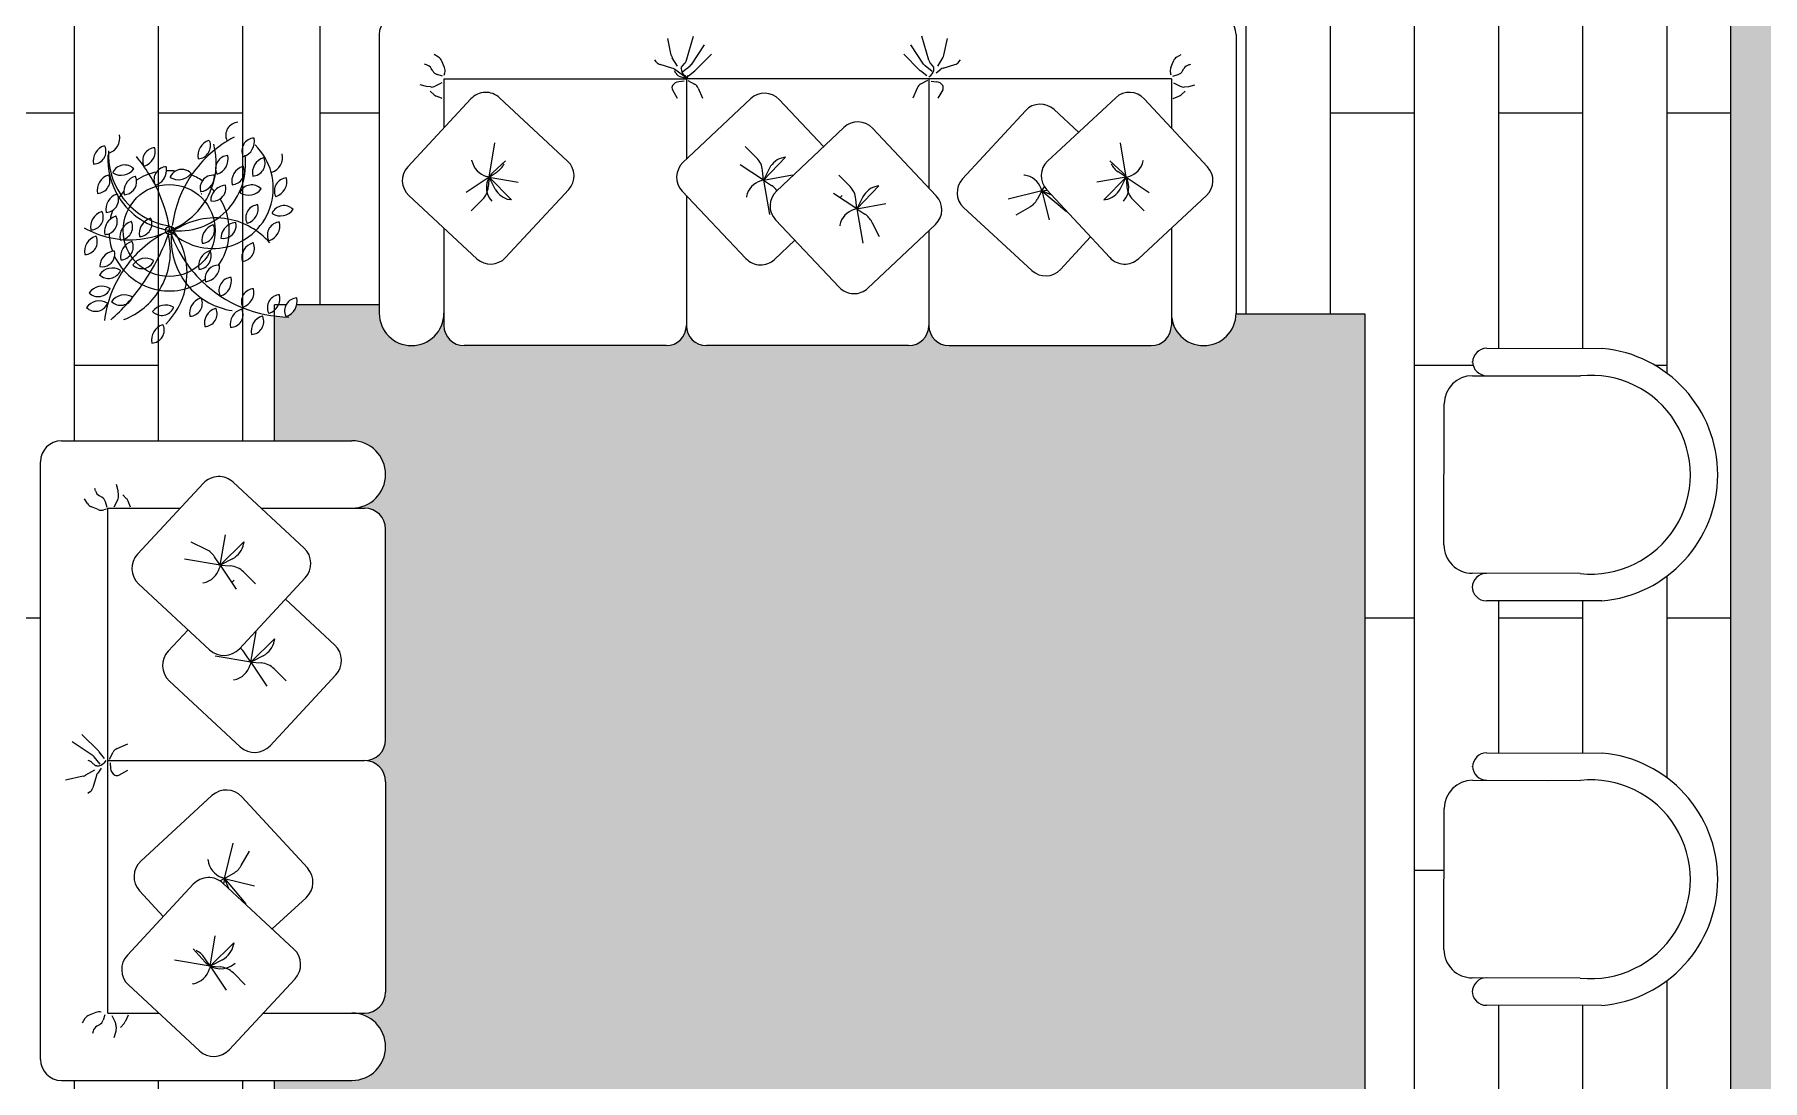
# Model space of a CAD drawing. Header units: millimetres. Extents: x 935 to 1399, y 512 to 900.
# Drawn here: x 1221.463 to 1225.568, y 818.584 to 821.07 of the extents above; entities that cross this region are included whole.
import ezdxf

# ---------------------------------------------------------------- set-up
doc = ezdxf.new("R2010")
doc.units = ezdxf.units.MM
for name, color, linetype in [('LAYER1', 1, 'Continuous'), ('MOBIL', 7, 'Continuous'), ('MOBÍLIA', 1, 'Continuous')]:
    doc.layers.add(name, color=color, linetype=linetype)

msp = doc.modelspace()

# ---------------------------------------------------------------- hatches: boundary and pattern name
at = {"linetype": 'Continuous'}
h = msp.add_hatch(dxfattribs=at)
h.set_pattern_fill('SWAMP', color=254, scale=0.05, angle=90, style=0)
h.set_pattern_definition([(90, (1273.061132, 770.654654), (0.04330127, 0.025), [0.00625, -0.04375]), (3e-14, (1273.061132, 770.65778), (0.04330127, -0.025), [0.003125, -0.08347754]), (3e-14, (1273.061132, 770.65856), (0.04330127, -0.025), [0.0025, -0.08410254]), (3e-14, (1273.061132, 770.656998), (0.04330127, -0.025), [0.0025, -0.08410254]), (30, (1273.061132, 770.65934), (0.04330127, -0.025), [0.002, -0.048]), (330, (1273.061132, 770.656216), (2e-11, -0.05), [0.002, -0.048])])
h.paths.add_polyline_path([(1224.16386, 820.37839), (1224.16386, 820.40719, 0.9926943), (1224.31745, 820.40606), (1224.62313, 820.40606), (1224.62313, 818.46759), (1222.03528, 818.46759, 0.0019246), (1222.03319, 818.46858), (1222.03319, 818.58417), (1222.2174, 818.58417, 1), (1222.2174, 818.74417), (1222.2474, 818.74417, 0.4142136), (1222.2974, 818.79417), (1222.2974, 819.29417, 0.4142136), (1222.2474, 819.34417, 0.4142136), (1222.2974, 819.39417), (1222.2974, 819.89417, 0.4142136), (1222.2474, 819.94417), (1222.2174, 819.94417, 1), (1222.2174, 820.10417), (1222.03319, 820.10417), (1222.03319, 820.40071, 0.023235), (1222.06114, 820.39849, -0.0099184), (1222.06058, 820.39957, 0.2707398), (1222.08637, 820.42735), (1222.28226, 820.42735), (1222.28226, 820.40719, 1), (1222.43586, 820.40719), (1222.43586, 820.37839, 0.4142136), (1222.48386, 820.33039), (1222.96386, 820.33039, 0.4142136), (1223.01186, 820.37839, 0.4142136), (1223.05986, 820.33039), (1223.53986, 820.33039, 0.4142136), (1223.58786, 820.37839, 0.4142136), (1223.63586, 820.33039), (1224.11586, 820.33039, 0.4142136)])
at = {"layer": 'MOBIL'}
h = msp.add_hatch(color=256, dxfattribs=at)
h.paths.add_polyline_path([(1225.64298, 821.21759), (1225.49298, 821.21759), (1225.49298, 818.46759), (1225.64298, 818.46759), (1225.64298, 818.56759), (1230.03467, 818.56759), (1230.03467, 819.21759), (1229.78467, 819.21759), (1229.78467, 818.71759), (1225.64298, 818.71759)])
h.paths.add_polyline_path([(1230.03467, 821.21759), (1229.78467, 821.21759), (1229.78467, 820.76759), (1229.78467, 820.71759), (1230.03467, 820.71759)])

# ---------------------------------------------------------------- linework, layer by layer
at = {"color": 254}
for p, q in [((1221.55734, 823.88364), (1221.55734, 820.10417)), ((1221.55734, 823.88364), (1221.55734, 820.10417)), ((1221.95734, 822.76759), (1221.95734, 820.10417)), ((1221.75734, 822.46759), (1221.75734, 820.10417)), ((1222.14085, 822.26759), (1222.14085, 820.42735)), ((1224.34085, 822.26759), (1224.34085, 820.40606)), ((1224.54085, 822.26759), (1224.54085, 820.40606)), ((1224.74085, 822.26759), (1224.74085, 817.66759)), ((1224.94085, 822.26759), (1224.94085, 820.32402)), ((1224.94085, 822.26759), (1224.94085, 820.32402)), ((1225.14085, 822.26759), (1225.14085, 820.3237)), ((1225.34085, 822.26759), (1225.34085, 820.26494)), ((1221.35734, 820.88364), (1221.55734, 820.88364)), ((1221.75734, 820.88364), (1221.95734, 820.88364)), ((1222.14085, 820.88364), (1222.28226, 820.88364)), ((1224.54085, 820.88364), (1224.74085, 820.88364)), ((1224.94085, 820.88364), (1225.14085, 820.88364)), ((1225.34085, 820.88364), (1225.49298, 820.88364)), ((1221.55734, 820.28364), (1221.75734, 820.28364)), ((1224.74085, 820.28364), (1224.88072, 820.28364)), ((1225.31264, 820.28364), (1225.34085, 820.28364)), ((1225.34085, 819.78241), (1225.34085, 819.30361)), ((1224.94085, 819.72402), (1224.94085, 819.36269)), ((1225.14085, 819.72402), (1225.14085, 819.36269)), ((1221.35734, 819.68364), (1221.4774, 819.68364)), ((1224.62313, 819.68364), (1224.74085, 819.68364)), ((1224.94085, 819.68364), (1225.14085, 819.68364)), ((1225.34085, 819.68364), (1225.49298, 819.68364)), ((1224.74085, 819.08364), (1224.8118, 819.08364)), ((1225.34085, 818.82108), (1225.34085, 817.66759)), ((1224.94085, 818.76269), (1224.94085, 817.66759)), ((1225.14085, 818.76269), (1225.14085, 817.66759)), ((1221.55734, 818.58417), (1221.55734, 817.66759)), ((1221.75734, 818.58417), (1221.75734, 817.66759)), ((1221.95734, 818.58417), (1221.95734, 817.66759))]:
    msp.add_line(p, q, dxfattribs=at)
at = {"color": 6}
msp.add_line((1225.49298, 818.46759), (1225.49298, 822.26759), dxfattribs=at)
at = {"color": 1}
for p, q in [((1222.28226, 821.06959), (1222.28226, 820.40719)), ((1222.97606, 821.02039), (1222.96755, 821.06038)), ((1223.0122, 821.00859), (1223.02848, 821.06602)), ((1223.58752, 821.00859), (1223.57125, 821.06602)), ((1223.62367, 821.02039), (1223.63217, 821.06038)), ((1224.31746, 821.06959), (1224.31746, 820.40719)), ((1222.42324, 821.01594), (1222.41289, 821.02225)), ((1223.02458, 820.99959), (1223.05507, 821.04492)), ((1223.03391, 820.9852), (1223.07158, 821.02289)), ((1223.56582, 820.9852), (1223.52814, 821.02289)), ((1223.57514, 820.99959), (1223.54465, 821.04492)), ((1224.17648, 821.01594), (1224.18684, 821.02225)), ((1222.39444, 820.99747), (1222.3895, 820.99884)), ((1222.40918, 820.98309), (1222.40582, 820.98876)), ((1222.43731, 820.9911), (1222.43108, 821.00667)), ((1222.43627, 820.97269), (1222.43798, 820.97884)), ((1222.94037, 821.00463), (1222.93677, 821.00913)), ((1222.97762, 820.98989), (1222.94984, 820.99823)), ((1222.99048, 820.99431), (1222.97837, 821.01451)), ((1223.01479, 820.96399), (1222.98346, 820.98698)), ((1222.98708, 820.97752), (1222.98373, 820.98319)), ((1222.99986, 820.98901), (1223.00005, 820.99169)), ((1223.00005, 820.99169), (1223.00831, 821.00134)), ((1223.00372, 820.9816), (1223.02074, 820.99538)), ((1223.01656, 820.9715), (1223.03212, 820.98362)), ((1223.58317, 820.9715), (1223.5676, 820.98362)), ((1223.59601, 820.9816), (1223.57899, 820.99538)), ((1223.59968, 820.99169), (1223.59141, 821.00134)), ((1223.59987, 820.98901), (1223.59968, 820.99169)), ((1223.60518, 820.97884), (1223.61627, 820.98698)), ((1223.60925, 820.99431), (1223.62136, 821.01451)), ((1223.6221, 820.98989), (1223.64988, 820.99823)), ((1223.65936, 821.00463), (1223.66295, 821.00913)), ((1224.16345, 820.97269), (1224.16175, 820.97884)), ((1224.16242, 820.9911), (1224.16864, 821.00667)), ((1224.19055, 820.98309), (1224.19391, 820.98876)), ((1224.20529, 820.99747), (1224.21022, 820.99884)), ((1222.39432, 820.94585), (1222.37987, 820.94998)), ((1222.40473, 820.94494), (1222.39432, 820.94585)), ((1222.43077, 820.9548), (1222.41499, 820.9469)), ((1222.43215, 820.97063), (1222.41982, 820.97459)), ((1222.43586, 820.96399), (1222.43586, 820.8476)), ((1222.43586, 820.96399), (1223.01186, 820.96399)), ((1222.97884, 820.9386), (1222.99019, 820.91815)), ((1223.0067, 820.95852), (1222.99404, 820.95755)), ((1223.01005, 820.96506), (1222.99773, 820.96903)), ((1223.01197, 820.96875), (1223.00714, 820.97255)), ((1224.16386, 820.96399), (1223.01186, 820.96399)), ((1223.01186, 820.96399), (1223.01186, 820.77324)), ((1223.01186, 820.96399), (1223.01186, 820.79842)), ((1223.01418, 820.96713), (1223.01588, 820.97327)), ((1223.01524, 820.96036), (1223.03134, 820.95163)), ((1223.03987, 820.94224), (1223.05009, 820.91815)), ((1223.55985, 820.94224), (1223.54964, 820.91815)), ((1223.58449, 820.96036), (1223.56838, 820.95163)), ((1223.58775, 820.96875), (1223.59258, 820.97255)), ((1223.58786, 820.96399), (1223.58786, 820.7052)), ((1223.59303, 820.95852), (1223.60568, 820.95755)), ((1223.62089, 820.9386), (1223.60953, 820.91815)), ((1224.16386, 820.96399), (1224.16386, 820.8476)), ((1224.16758, 820.97063), (1224.17991, 820.97459)), ((1224.16895, 820.9548), (1224.18474, 820.9469)), ((1224.19499, 820.94494), (1224.20541, 820.94585)), ((1224.20541, 820.94585), (1224.21985, 820.94998)), ((1222.34991, 820.75506), (1222.50018, 820.91684)), ((1222.41257, 820.92662), (1222.40326, 820.93484)), ((1222.43146, 820.91763), (1222.41789, 820.92329)), ((1222.56801, 820.91935), (1222.72979, 820.76908)), ((1223.16433, 820.91714), (1223.00375, 820.76559)), ((1223.33776, 820.8033), (1223.23218, 820.91517)), ((1224.03171, 820.91935), (1223.86993, 820.76908)), ((1224.24981, 820.75506), (1224.09955, 820.91684)), ((1224.16827, 820.91763), (1224.18184, 820.92329)), ((1224.18716, 820.92662), (1224.19647, 820.93484)), ((1223.81741, 820.88866), (1223.66768, 820.72638)), ((1223.94361, 820.83752), (1223.88524, 820.89138)), ((1223.38616, 820.84898), (1223.22558, 820.69743)), ((1223.60556, 820.68644), (1223.45401, 820.84702)), ((1222.54309, 820.73067), (1222.55677, 820.81213)), ((1223.17879, 820.77657), (1223.15182, 820.80347)), ((1223.19476, 820.72367), (1223.24749, 820.77806)), ((1223.24749, 820.77806), (1223.24314, 820.77725)), ((1224.05664, 820.73067), (1224.04295, 820.81213)), ((1222.50258, 820.76957), (1222.50234, 820.77082)), ((1222.54309, 820.73067), (1222.5372, 820.73226)), ((1222.54309, 820.73067), (1222.56237, 820.74354)), ((1222.55221, 820.74165), (1222.58216, 820.76928)), ((1223.19476, 820.72367), (1223.13986, 820.75979)), ((1223.19476, 820.72367), (1223.19271, 820.74683)), ((1223.20923, 820.75194), (1223.19476, 820.72367)), ((1223.19476, 820.72367), (1223.26414, 820.73592)), ((1223.40062, 820.70842), (1223.37366, 820.73531)), ((1223.8147, 820.73533), (1223.81344, 820.73547)), ((1224.04751, 820.74165), (1224.01757, 820.76928)), ((1224.05664, 820.73067), (1224.03735, 820.74354)), ((1224.05664, 820.73067), (1224.06252, 820.73226)), ((1224.09715, 820.76957), (1224.09739, 820.77082)), ((1222.54309, 820.73067), (1222.48848, 820.69411)), ((1222.54309, 820.73067), (1222.54122, 820.70749)), ((1222.54309, 820.73067), (1222.61256, 820.71897)), ((1222.55778, 820.70251), (1222.54309, 820.73067)), ((1222.54309, 820.73067), (1222.59625, 820.6767)), ((1222.7323, 820.70125), (1222.58203, 820.53946)), ((1223.00179, 820.69773), (1223.15334, 820.53715)), ((1223.19476, 820.72367), (1223.18889, 820.72203)), ((1223.19476, 820.72367), (1223.21415, 820.71094)), ((1223.19476, 820.72367), (1223.2091, 820.64232)), ((1223.4166, 820.65551), (1223.3617, 820.69163)), ((1223.4166, 820.65551), (1223.46933, 820.7099)), ((1223.46933, 820.7099), (1223.46497, 820.70909)), ((1223.8566, 820.69793), (1223.77644, 820.67801)), ((1223.8566, 820.69793), (1223.84525, 820.67771)), ((1223.8566, 820.69793), (1223.85457, 820.70367)), ((1223.8566, 820.69793), (1223.86224, 820.70793)), ((1223.8566, 820.69793), (1223.86872, 820.69985)), ((1223.87966, 820.68807), (1223.8566, 820.69793)), ((1223.8566, 820.69793), (1223.91451, 820.64908)), ((1223.8566, 820.69793), (1223.87362, 820.62957)), ((1223.86743, 820.70125), (1224.01769, 820.53946)), ((1224.05664, 820.73067), (1223.98717, 820.71897)), ((1224.05664, 820.73067), (1224.00347, 820.6767)), ((1224.04194, 820.70251), (1224.05664, 820.73067)), ((1224.05664, 820.73067), (1224.05851, 820.70749)), ((1224.05664, 820.73067), (1224.11125, 820.69411)), ((1222.5142, 820.53696), (1222.35242, 820.68723)), ((1222.52754, 820.67763), (1222.50079, 820.65053)), ((1222.59625, 820.6767), (1222.59189, 820.67748)), ((1223.01186, 820.68706), (1223.01186, 820.37839)), ((1223.15456, 820.68444), (1223.15433, 820.6832)), ((1223.37657, 820.68184), (1223.38177, 820.68674)), ((1223.4166, 820.65551), (1223.41072, 820.65387)), ((1223.4166, 820.65551), (1223.41454, 820.67867)), ((1223.43107, 820.68378), (1223.4166, 820.65551)), ((1223.4166, 820.65551), (1223.48597, 820.66776)), ((1223.4166, 820.65551), (1223.43093, 820.57416)), ((1223.4166, 820.65551), (1223.43598, 820.64279)), ((1223.6704, 820.65855), (1223.83268, 820.50882)), ((1223.82745, 820.65967), (1223.7946, 820.64065)), ((1223.91451, 820.64908), (1223.91398, 820.65113)), ((1224.00347, 820.6767), (1224.00783, 820.67748)), ((1224.07219, 820.67763), (1224.09894, 820.65053)), ((1224.08553, 820.53696), (1224.24731, 820.68723)), ((1222.43586, 820.60972), (1222.43586, 820.37839)), ((1223.01186, 820.61421), (1223.01186, 820.37839)), ((1223.22362, 820.62958), (1223.37517, 820.469)), ((1223.37639, 820.61629), (1223.37617, 820.61504)), ((1223.44302, 820.46704), (1223.6036, 820.61859)), ((1223.45275, 820.62378), (1223.46946, 820.5897)), ((1224.16386, 820.60972), (1224.16386, 820.37839)), ((1223.22119, 820.53519), (1223.26959, 820.58087)), ((1223.58786, 820.60373), (1223.58786, 820.37839)), ((1223.9005, 820.51155), (1223.97183, 820.58884)), ((1222.06098, 820.42735), (1222.03319, 820.42735)), ((1222.28226, 820.42735), (1222.08467, 820.42735)), ((1222.96386, 820.33039), (1222.48386, 820.33039)), ((1223.53986, 820.33039), (1223.05986, 820.33039)), ((1223.63586, 820.33039), (1224.11586, 820.33039)), ((1221.5274, 820.10417), (1222.2174, 820.10417)), ((1221.4774, 818.63417), (1221.4774, 820.05417)), ((1221.66209, 819.98546), (1221.65779, 820.0005)), ((1221.70818, 819.83469), (1221.86471, 820.00321)), ((1221.93537, 820.00582), (1222.10389, 819.84929)), ((1221.58908, 819.95533), (1221.58251, 819.96611)), ((1221.60832, 819.98533), (1221.60689, 819.99047)), ((1221.62331, 819.96998), (1221.6174, 819.97347)), ((1221.63628, 819.94605), (1221.63215, 819.95889)), ((1221.65277, 819.94748), (1221.661, 819.96392)), ((1221.66304, 819.97461), (1221.66209, 819.98546)), ((1221.68212, 819.96645), (1221.67356, 819.97614)), ((1221.69149, 819.94677), (1221.68559, 819.9609)), ((1221.61496, 819.94068), (1221.59874, 819.94716)), ((1221.63413, 819.94175), (1221.62773, 819.93998)), ((1221.6374, 818.74417), (1221.6374, 819.94417)), ((1221.6374, 819.94417), (1221.80986, 819.94417)), ((1222.00175, 819.94417), (1222.2474, 819.94417)), ((1221.90472, 819.80873), (1221.91691, 819.88109)), ((1222.2974, 819.39417), (1222.2974, 819.89417)), ((1221.87137, 819.84612), (1221.83573, 819.86324)), ((1221.90472, 819.80873), (1221.96094, 819.8641)), ((1221.96094, 819.8641), (1221.96013, 819.85956)), ((1221.90472, 819.80873), (1221.81987, 819.82298)), ((1221.90472, 819.80873), (1221.89131, 819.82882)), ((1221.90472, 819.80873), (1221.90307, 819.8026)), ((1221.93405, 819.82404), (1221.90472, 819.80873)), ((1221.90472, 819.80873), (1221.92887, 819.80678)), ((1221.90472, 819.80873), (1221.9428, 819.75184)), ((1221.95997, 819.79253), (1221.9882, 819.76466)), ((1221.87931, 819.6075), (1221.71079, 819.76403)), ((1221.8642, 819.76653), (1221.8629, 819.76628)), ((1221.93248, 819.76726), (1221.93755, 819.77271)), ((1222.1065, 819.77863), (1221.94997, 819.61011)), ((1222.05932, 819.72784), (1222.17673, 819.61879)), ((1221.78102, 819.60419), (1221.8282, 819.65498)), ((1221.97756, 819.57822), (1221.98975, 819.65059)), ((1221.97756, 819.57822), (1222.03378, 819.6336)), ((1222.03378, 819.6336), (1222.03297, 819.62906)), ((1221.97756, 819.57822), (1221.89271, 819.59248)), ((1221.97756, 819.57822), (1221.96415, 819.59831)), ((1222.00689, 819.59353), (1221.97756, 819.57822)), ((1221.97756, 819.57822), (1221.9759, 819.57209)), ((1221.97756, 819.57822), (1222.01564, 819.52134)), ((1221.97756, 819.57822), (1222.0017, 819.57627)), ((1222.17934, 819.54813), (1222.02281, 819.37961)), ((1222.0328, 819.56203), (1222.06104, 819.53416)), ((1221.95215, 819.377), (1221.78363, 819.53352)), ((1221.93704, 819.53602), (1221.93574, 819.53577)), ((1221.60032, 819.35742), (1221.5531, 819.38918)), ((1221.61531, 819.36713), (1221.57604, 819.40637)), ((1221.66005, 819.37334), (1221.68515, 819.38398)), ((1221.60854, 819.33186), (1221.59849, 819.34047)), ((1221.61906, 819.33568), (1221.6047, 819.35341)), ((1221.62957, 819.34905), (1221.61696, 819.36527)), ((1221.63244, 819.34428), (1221.62849, 819.33925)), ((1221.6374, 819.34417), (1222.2474, 819.34417)), ((1221.64118, 819.34768), (1221.65027, 819.36446)), ((1221.64309, 819.33879), (1221.64411, 819.3256)), ((1221.57865, 819.30687), (1221.53699, 819.29801)), ((1221.60581, 819.32189), (1221.58478, 819.30928)), ((1221.61042, 819.3085), (1221.60173, 819.27956)), ((1221.61134, 819.33166), (1221.60854, 819.33186)), ((1221.62193, 819.32613), (1221.61345, 819.31458)), ((1221.66385, 819.30976), (1221.68515, 819.32159)), ((1221.59507, 819.26969), (1221.59038, 819.26594)), ((1221.71587, 819.10505), (1221.88491, 819.26102)), ((1221.95556, 819.25818), (1222.11153, 819.08915)), ((1222.2974, 819.29417), (1222.2974, 818.79417)), ((1221.91455, 819.06423), (1221.93529, 819.14773)), ((1221.87559, 819.10787), (1221.87544, 819.10919)), ((1221.9544, 819.0946), (1221.97421, 819.12881)), ((1221.6839, 818.88182), (1221.84043, 819.05034)), ((1221.91455, 819.06423), (1221.90413, 819.05836)), ((1221.91455, 819.06423), (1221.90856, 819.06635)), ((1221.91109, 819.05295), (1222.07961, 818.89643)), ((1221.91455, 819.06423), (1221.91254, 819.05161)), ((1221.91455, 819.06423), (1221.93561, 819.07605)), ((1221.91455, 819.06423), (1221.98576, 819.0465)), ((1221.91455, 819.06423), (1221.96543, 819.00391)), ((1221.92482, 819.0402), (1221.91455, 819.06423)), ((1221.76914, 818.97359), (1221.71303, 819.0344)), ((1222.10869, 819.0185), (1222.02818, 818.9442)), ((1221.96543, 819.00391), (1221.9633, 819.00446)), ((1221.88044, 818.85586), (1221.89263, 818.92822)), ((1221.86901, 818.86536), (1221.84022, 818.89656)), ((1221.88044, 818.85586), (1221.93666, 818.91124)), ((1221.93666, 818.91124), (1221.93585, 818.90669)), ((1221.88044, 818.85586), (1221.79559, 818.87011)), ((1221.88044, 818.85586), (1221.86703, 818.87595)), ((1221.88044, 818.85586), (1221.87879, 818.84973)), ((1221.90977, 818.87117), (1221.88044, 818.85586)), ((1221.88044, 818.85586), (1221.91852, 818.79897)), ((1221.88044, 818.85586), (1221.90459, 818.85391)), ((1221.85503, 818.65463), (1221.68651, 818.81116)), ((1221.83992, 818.81366), (1221.83862, 818.81341)), ((1222.08222, 818.82576), (1221.92569, 818.65724)), ((1221.93569, 818.83966), (1221.96393, 818.81179)), ((1221.58329, 818.73102), (1221.57672, 818.72023)), ((1221.60916, 818.74567), (1221.59294, 818.73919)), ((1221.63049, 818.74029), (1221.62636, 818.72745)), ((1221.6374, 818.74417), (1221.75864, 818.74417)), ((1221.64698, 818.73886), (1221.6552, 818.72242)), ((1221.68569, 818.73958), (1221.67979, 818.72544)), ((1222.00643, 818.74417), (1222.2474, 818.74417)), ((1221.60252, 818.70102), (1221.60109, 818.69587)), ((1221.61751, 818.71637), (1221.6116, 818.71287)), ((1221.6563, 818.70089), (1221.65199, 818.68584)), ((1221.65724, 818.71174), (1221.6563, 818.70089)), ((1221.67633, 818.7199), (1221.66777, 818.7102)), ((1221.5274, 818.58417), (1222.2174, 818.58417))]:
    msp.add_line(p, q, dxfattribs=at)
for points in [[(1222.03319, 820.10417), (1222.03319, 820.42735)], [(1224.31746, 820.40606), (1224.62313, 820.40606), (1224.62313, 818.46759), (1222.03319, 818.46759)], [(1222.03319, 818.46858), (1222.03319, 818.58417)]]:
    msp.add_lwpolyline(points, dxfattribs=at)
for centre, radius, start, end in [((1222.33026, 821.06959), 0.048, 90, 180), ((1224.26946, 821.06959), 0.048, 0, 90), ((1222.99484, 821.02438), 0.0192, 192.00402, 210.94759), ((1223.60489, 821.02438), 0.0192, 329.05241, 347.99598), ((1222.3893, 820.97897), 0.0192, 30.63456, 74.46621), ((1222.4257, 820.99287), 0.0192, 210.63456, 252.17076), ((1222.41325, 820.99954), 0.0192, 21.7889, 58.65521), ((1222.41948, 820.98397), 0.0192, 344.48527, 21.7889), ((1222.95536, 821.01662), 0.0192, 218.64231, 253.29051), ((1222.9721, 820.9715), 0.0192, 53.72911, 73.29051), ((1223.01901, 820.98764), 0.0192, 175.91725, 231.82487), ((1222.99373, 821.01383), 0.0192, 319.41659, 344.17726), ((1223.00865, 821.0103), 0.0192, 309.00882, 326.07332), ((1223.00865, 821.0103), 0.0192, 309.00882, 326.07332), ((1223.02033, 820.99877), 0.0192, 307.89269, 315.01825), ((1223.5794, 820.99877), 0.0192, 224.98175, 232.10731), ((1223.59107, 821.0103), 0.0192, 213.92668, 230.99118), ((1223.59107, 821.0103), 0.0192, 213.92668, 230.99118), ((1223.60599, 821.01383), 0.0192, 195.82274, 220.58341), ((1223.58072, 820.98764), 0.0192, 308.17513, 4.08275), ((1223.62763, 820.9715), 0.0192, 106.70949, 126.27089), ((1223.64436, 821.01662), 0.0192, 286.70949, 321.35769), ((1224.18025, 820.98397), 0.0192, 158.2111, 195.51473), ((1224.18647, 820.99954), 0.0192, 121.34479, 158.2111), ((1224.17403, 820.99287), 0.0192, 287.82924, 329.36544), ((1224.21043, 820.97897), 0.0192, 105.53379, 149.36544), ((1222.4064, 820.96407), 0.0192, 265.02713, 296.57978), ((1222.98723, 820.94326), 0.0096, 149.64305, 209.03916), ((1222.99551, 820.93841), 0.0192, 94.40124, 149.64305), ((1223.0036, 820.9873), 0.0192, 210.63456, 252.17076), ((1223.02219, 820.93475), 0.0192, 22.97574, 61.54158), ((1223.57753, 820.93475), 0.0192, 118.45842, 157.02426), ((1223.60421, 820.93841), 0.0192, 30.35695, 85.59876), ((1223.61249, 820.94326), 0.0096, 330.96084, 30.35695), ((1224.19333, 820.96407), 0.0192, 243.42022, 274.97287), ((1222.42527, 820.94101), 0.0192, 228.55797, 247.36724), ((1222.53535, 820.88418), 0.048, 47.11348, 137.11348), ((1223.19727, 820.88223), 0.048, 43.34338, 133.34338), ((1223.85269, 820.8561), 0.048, 47.30145, 137.30145), ((1224.06438, 820.88418), 0.048, 42.88652, 132.88652), ((1224.17445, 820.94101), 0.0192, 292.63276, 311.44203), ((1223.41911, 820.81407), 0.048, 43.34338, 133.34338), ((1223.14489, 820.74259), 0.048, 5.07111, 45.07802), ((1223.25196, 820.73006), 0.048, 100.59144, 152.89174), ((1222.38508, 820.7224), 0.048, 137.11348, 227.11348), ((1222.54972, 820.7786), 0.048, 190.8422, 254.8871), ((1222.58476, 820.70637), 0.048, 132.69855, 222.69855), ((1222.53572, 820.78346), 0.048, 303.72917, 334.34465), ((1222.69713, 820.73391), 0.048, 317.11348, 47.11348), ((1223.03669, 820.73068), 0.048, 133.34338, 223.34338), ((1223.80933, 820.68763), 0.048, 19.52782, 83.57272), ((1223.9026, 820.73391), 0.048, 132.88652, 222.88652), ((1224.064, 820.78346), 0.048, 205.65535, 236.27083), ((1224.01496, 820.70637), 0.048, 317.30145, 47.30145), ((1224.05001, 820.7786), 0.048, 285.1129, 349.1578), ((1224.21464, 820.7224), 0.048, 312.88652, 42.88652), ((1222.49337, 820.71135), 0.048, 315.37884, 355.38574), ((1222.60034, 820.72473), 0.048, 207.56512, 259.86542), ((1223.20177, 820.67579), 0.048, 105.56975, 169.61465), ((1223.25853, 820.66252), 0.048, 133.34338, 223.34338), ((1223.18782, 820.67081), 0.048, 35.4815, 56.72768), ((1223.36673, 820.67443), 0.048, 5.07111, 45.07802), ((1223.47379, 820.66191), 0.048, 100.59144, 152.89174), ((1223.70295, 820.69383), 0.048, 137.30145, 227.30145), ((1223.99939, 820.72473), 0.048, 280.13458, 332.43488), ((1224.10635, 820.71135), 0.048, 184.61426, 224.62116), ((1223.42361, 820.60764), 0.048, 105.56975, 169.61465), ((1223.57066, 820.65349), 0.048, 313.34338, 43.34338), ((1223.8034, 820.70121), 0.048, 300.07027, 330.68575), ((1223.40965, 820.60266), 0.048, 26.11221, 56.72768), ((1222.54686, 820.57213), 0.048, 227.11348, 317.11348), ((1223.18824, 820.5701), 0.048, 223.34338, 313.34338), ((1224.05286, 820.57213), 0.048, 222.88652, 312.88652), ((1223.86523, 820.5441), 0.048, 227.30145, 317.30145), ((1223.41008, 820.50194), 0.048, 223.34338, 313.34338), ((1222.35906, 820.40719), 0.0768, 180, 0), ((1224.24066, 820.40719), 0.0768, 180, 0), ((1222.48386, 820.37839), 0.048, 180, 270), ((1222.96386, 820.37839), 0.048, 270, 0), ((1223.05986, 820.37839), 0.048, 180, 270), ((1223.53986, 820.37839), 0.048, 270, 0), ((1223.63586, 820.37839), 0.048, 180, 270), ((1224.11586, 820.37839), 0.048, 270, 0), ((1221.5274, 820.05417), 0.05, 90, 180), ((1222.2174, 820.02417), 0.08, 270, 90), ((1221.90134, 819.96918), 0.05, 47.11348, 137.11348), ((1221.60616, 819.96573), 0.02, 211.34479, 248.2111), ((1221.62759, 819.99068), 0.02, 195.53379, 239.36544), ((1221.61311, 819.95277), 0.02, 17.82924, 59.36544), ((1221.64311, 819.97287), 0.02, 333.42022, 4.97287), ((1221.66713, 819.95321), 0.02, 22.63276, 41.44203), ((1221.62238, 819.95925), 0.02, 248.2111, 285.51473), ((1222.2474, 819.89417), 0.05, 0, 90), ((1221.74482, 819.80066), 0.05, 137.11348, 227.11348), ((1221.84973, 819.80105), 0.05, 33.72917, 64.34465), ((1221.91091, 819.86836), 0.05, 297.56512, 349.86542), ((1222.06987, 819.81266), 0.05, 317.11348, 47.11348), ((1221.8548, 819.81563), 0.05, 280.8422, 344.8871), ((1221.92485, 819.75694), 0.05, 45.37884, 85.38574), ((1221.98375, 819.63786), 0.05, 297.56512, 349.86542), ((1221.81765, 819.57016), 0.05, 137.11348, 227.11348), ((1221.91334, 819.64414), 0.05, 227.11348, 317.11348), ((1221.92256, 819.57055), 0.05, 33.72917, 54.97535), ((1222.1427, 819.58215), 0.05, 317.11348, 47.11348), ((1221.92763, 819.58513), 0.05, 280.8422, 344.8871), ((1221.99768, 819.52644), 0.05, 45.37884, 85.38574), ((1221.98618, 819.41363), 0.05, 227.11348, 317.11348), ((1222.2474, 819.39417), 0.05, 270, 0), ((1221.58548, 819.32528), 0.02, 49.41659, 74.17726), ((1221.58916, 819.34082), 0.02, 39.00882, 56.07332), ((1221.58916, 819.34082), 0.02, 39.00882, 56.07332), ((1221.61276, 819.35161), 0.02, 265.91725, 321.82487), ((1221.60117, 819.35298), 0.02, 37.89269, 45.01825), ((1221.66786, 819.35493), 0.02, 112.97574, 151.54158), ((1222.2474, 819.29417), 0.05, 0, 90), ((1221.57449, 819.32643), 0.02, 282.00402, 300.94759), ((1221.62958, 819.30275), 0.02, 143.72911, 163.29051), ((1221.66405, 819.32714), 0.02, 184.40124, 239.64305), ((1221.659, 819.31851), 0.01, 239.64305, 299.03916), ((1221.58258, 819.28531), 0.02, 308.64231, 343.29051), ((1221.91881, 819.22428), 0.05, 42.69855, 132.69855), ((1221.74978, 819.0683), 0.05, 132.69855, 222.69855), ((1221.92527, 819.11347), 0.05, 186.42728, 250.47218), ((1221.91113, 819.11965), 0.05, 299.31425, 329.92973), ((1221.87706, 819.01632), 0.05, 47.11348, 137.11348), ((1222.07479, 819.05524), 0.05, 312.69855, 42.69855), ((1221.82545, 818.84818), 0.05, 33.72917, 64.34465), ((1221.88663, 818.91549), 0.05, 297.56512, 349.86542), ((1222.04559, 818.85979), 0.05, 317.11348, 47.11348), ((1221.72054, 818.8478), 0.05, 137.11348, 227.11348), ((1221.83052, 818.86277), 0.05, 280.8422, 344.8871), ((1221.90575, 818.89927), 0.05, 222.69855, 312.69855), ((1221.90057, 818.80407), 0.05, 45.37884, 85.38574), ((1222.2474, 818.79417), 0.05, 270, 0), ((1221.60037, 818.72061), 0.02, 111.7889, 148.65521), ((1221.61659, 818.7271), 0.02, 74.48527, 111.7889), ((1221.60732, 818.73358), 0.02, 300.63456, 342.17076), ((1221.63731, 818.71347), 0.02, 355.02713, 26.57978), ((1221.66133, 818.73314), 0.02, 318.55797, 337.36724), ((1222.2174, 818.66417), 0.08, 270, 90), ((1221.62179, 818.69566), 0.02, 120.63456, 164.46621), ((1221.88906, 818.69127), 0.05, 227.11348, 317.11348), ((1221.5274, 818.63417), 0.05, 180, 270)]:
    msp.add_arc(centre, radius, start, end, dxfattribs=at)
at = {"layer": 'LAYER1'}
for centre, radius in [((1221.7833, 820.60407), 0.10934), ((1221.7833, 820.60407), 0.10934), ((1221.78488, 820.60407), 0.01011), ((1221.78488, 820.60407), 0.01011)]:
    msp.add_circle(centre, radius, dxfattribs=at)
for centre, radius, start, end in [((1221.94846, 820.83034), 0.03072, 93.38057, 204.4039), ((1221.62838, 820.82336), 0.03756, 288.17868, 12.61208), ((1222.06422, 820.58063), 0.2757, 117.33103, 145.74295), ((1221.88883, 820.78198), 0.03756, 107.13764, 191.57105), ((1221.85078, 820.80514), 0.03072, 272.33954, 23.36287), ((1221.98659, 820.79292), 0.03072, 93.38057, 204.4039), ((1221.94812, 820.81538), 0.03756, 288.17868, 12.61208), ((1221.64051, 820.76934), 0.03756, 107.13764, 191.57105), ((1221.60245, 820.79249), 0.03072, 272.33954, 23.36287), ((1221.80921, 820.77442), 0.17194, 176.96723, 212.41656), ((1221.811, 820.78446), 0.17194, 176.96723, 213.96318), ((1221.43219, 820.55011), 0.3568, 31.76546, 39.99551), ((1221.75117, 820.77006), 0.03072, 93.38057, 204.4039), ((1221.7127, 820.79252), 0.03756, 288.17868, 12.61208), ((1221.72311, 820.76454), 0.17194, 339.4885, 15.0874), ((1221.9243, 820.75141), 0.03072, 93.38057, 204.4039), ((1221.88583, 820.77387), 0.03756, 288.17868, 12.61208), ((1221.80543, 820.76214), 0.1594, 315.08964, 7.61396), ((1221.88722, 820.70457), 0.14344, 283.58903, 45.69939), ((1222.01853, 820.74088), 0.03756, 107.13764, 191.57105), ((1221.98047, 820.76404), 0.03072, 272.33954, 23.36287), ((1222.00775, 820.77582), 0.001, 23.36287, 107.13764), ((1222.01504, 820.77813), 0.03756, 288.17868, 12.61208), ((1221.65, 820.69978), 0.03756, 107.13764, 191.57105), ((1221.61194, 820.72294), 0.03072, 272.33954, 23.36287), ((1221.63922, 820.73472), 0.001, 23.36287, 107.13764), ((1221.65023, 820.74157), 0.001, 154.86184, 238.63661), ((1221.67713, 820.72895), 0.03072, 43.83851, 154.86184), ((1221.66926, 820.77279), 0.03756, 238.63661, 323.07002), ((1221.71326, 820.69662), 0.03756, 107.13764, 178.72476), ((1221.70249, 820.73156), 0.001, 23.36287, 107.13764), ((1221.67521, 820.71978), 0.03072, 6.6283, 23.36287), ((1221.78313, 820.60316), 0.14294, 102.14243, 122.79041), ((1221.72411, 820.75778), 0.001, 204.4039, 288.17868), ((1221.43219, 820.55011), 0.3568, 8.69905, 31.76546), ((1221.77791, 820.72484), 0.03072, 143.98164, 204.4039), ((1221.73944, 820.7473), 0.03756, 288.17868, 357.96648), ((1221.77791, 820.72484), 0.03072, 93.38057, 143.98164), ((1221.73944, 820.7473), 0.03756, 357.96648, 12.61208), ((1221.78313, 820.60316), 0.14294, 83.7908, 92.46579), ((1221.8133, 820.71829), 0.03072, 118.6061, 154.86184), ((1221.80543, 820.76214), 0.03756, 238.63661, 317.97949), ((1222.06422, 820.58063), 0.2757, 145.74295, 172.71362), ((1221.8133, 820.71829), 0.03072, 43.83851, 118.6061), ((1221.80543, 820.76214), 0.03756, 317.97949, 323.07002), ((1221.78313, 820.60316), 0.14294, 56.45063, 69.43833), ((1221.88722, 820.70457), 0.03072, 82.98914, 144.77841), ((1221.85343, 820.7336), 0.03756, 316.37904, 2.22065), ((1221.89724, 820.73913), 0.001, 204.4039, 288.17868), ((1221.9695, 820.72033), 0.03756, 107.13764, 191.57105), ((1221.93144, 820.74349), 0.03072, 272.33954, 23.36287), ((1221.95872, 820.75527), 0.001, 23.36287, 107.13764), ((1222.02645, 820.74339), 0.001, 204.4039, 288.17868), ((1221.78313, 820.60316), 0.14294, 138.72336, 147.13049), ((1221.71326, 820.69662), 0.03756, 178.72476, 191.57105), ((1221.67521, 820.71978), 0.03072, 272.33954, 6.6283), ((1221.75085, 820.71256), 0.001, 204.4039, 288.17868), ((1221.72311, 820.76454), 0.17194, 291.05442, 339.4885), ((1221.7864, 820.73092), 0.001, 154.86184, 238.63661), ((1221.88722, 820.70457), 0.03072, 144.77841, 194.01247), ((1221.85839, 820.69738), 0.001, 194.01247, 277.78724), ((1221.85343, 820.7336), 0.03756, 277.78724, 316.37904), ((1221.86016, 820.69229), 0.001, 204.4039, 288.17868), ((1221.78313, 820.60316), 0.14294, 41.36895, 46.99327), ((1221.91949, 820.67387), 0.03756, 140.76068, 179.32168), ((1221.91949, 820.67387), 0.03756, 94.88827, 140.76068), ((1221.88722, 820.70457), 0.03072, 303.72778, 11.1135), ((1221.91638, 820.7103), 0.001, 11.1135, 94.88827), ((1221.95257, 820.69429), 0.001, 154.86184, 238.63661), ((1221.97947, 820.68167), 0.03072, 43.83851, 154.86184), ((1221.9716, 820.72552), 0.03756, 238.63661, 323.07002), ((1222.06379, 820.69811), 0.03072, 93.38057, 204.4039), ((1222.02532, 820.72058), 0.03756, 288.17868, 12.61208), ((1221.67056, 820.65456), 0.03756, 107.13764, 191.57105), ((1221.63251, 820.67772), 0.03072, 272.33954, 301.68545), ((1221.78313, 820.60316), 0.14294, 160.20124, 169.12472), ((1221.63251, 820.67772), 0.03072, 301.68545, 5.64628), ((1221.65979, 820.6895), 0.001, 23.36287, 107.13764), ((1221.63251, 820.67772), 0.03072, 5.64628, 23.36287), ((1221.80921, 820.77442), 0.17194, 212.41656, 261.0002), ((1221.811, 820.78446), 0.17194, 213.96318, 261.0002), ((1221.88722, 820.70457), 0.03072, 260.09017, 303.72778), ((1221.78313, 820.60316), 0.14294, 5.8965, 32.05556), ((1221.99592, 820.63439), 0.03072, 93.38057, 204.4039), ((1221.95745, 820.65685), 0.03756, 288.17868, 12.61208), ((1222.05557, 820.63234), 0.03072, 43.83851, 154.86184), ((1222.04769, 820.67618), 0.03756, 238.63661, 323.07002), ((1222.03673, 820.68584), 0.001, 204.4039, 288.17868), ((1221.68905, 820.79939), 0.21756, 240.22964, 257.26623), ((1221.63418, 820.61284), 0.03756, 107.13764, 191.57105), ((1221.59613, 820.63599), 0.03072, 272.33954, 23.36287), ((1221.62341, 820.64778), 0.001, 23.36287, 107.13764), ((1221.6674, 820.60177), 0.03756, 130.97907, 191.57105), ((1221.62934, 820.62493), 0.03072, 291.02522, 23.36287), ((1221.6674, 820.60177), 0.03756, 107.13764, 130.97907), ((1221.65662, 820.63671), 0.001, 23.36287, 107.13764), ((1221.70377, 820.58912), 0.03756, 107.13764, 191.57105), ((1221.66572, 820.61228), 0.03072, 272.33954, 23.36287), ((1221.693, 820.62407), 0.001, 23.36287, 107.13764), ((1221.74964, 820.59703), 0.03756, 107.13764, 191.57105), ((1221.71159, 820.62018), 0.03072, 272.33954, 23.36287), ((1221.73887, 820.63197), 0.001, 23.36287, 107.13764), ((1221.80543, 820.76214), 0.1594, 262.59281, 315.08964), ((1221.65378, 820.50304), 0.17194, 347.38628, 39.16327), ((1221.89228, 820.462), 0.17194, 79.60421, 124.95252), ((1221.89832, 820.58122), 0.03756, 107.13764, 191.57105), ((1221.86027, 820.60438), 0.03072, 272.33954, 23.36287), ((1221.88755, 820.61616), 0.001, 23.36287, 107.13764), ((1221.94387, 820.58519), 0.03756, 119.61075, 179.32168), ((1221.89228, 820.462), 0.17194, 40.91955, 79.60421), ((1221.9116, 820.61589), 0.03072, 296.50201, 11.1135), ((1221.7833, 820.60407), 0.14287, 353.70299, 5.53986), ((1221.94387, 820.58519), 0.03756, 94.88827, 119.61075), ((1221.94076, 820.62162), 0.001, 11.1135, 94.88827), ((1221.96886, 820.62211), 0.001, 204.4039, 288.17868), ((1222.04734, 820.59328), 0.03072, 93.38057, 204.4039), ((1222.00887, 820.61574), 0.03756, 288.17868, 12.61208), ((1222.02866, 820.64496), 0.001, 154.86184, 238.63661), ((1221.61995, 820.55435), 0.03756, 107.13764, 191.57105), ((1221.58189, 820.5775), 0.03072, 272.33954, 23.36287), ((1221.60917, 820.58929), 0.001, 23.36287, 107.13764), ((1221.62934, 820.62493), 0.03072, 272.33954, 291.02522), ((1221.78313, 820.60316), 0.14294, 182.76947, 199.93067), ((1221.68905, 820.79939), 0.21756, 257.26623, 296.13413), ((1221.70536, 820.5417), 0.03756, 107.13764, 191.57105), ((1221.6673, 820.56486), 0.03072, 272.33954, 23.36287), ((1221.90272, 820.35516), 0.2757, 117.33103, 145.81233), ((1221.69458, 820.57664), 0.001, 23.36287, 107.13764), ((1221.30686, 820.76659), 0.50489, 324.76435, 341.22297), ((1221.61412, 820.553), 0.17194, 328.08334, 15.0874), ((1221.88722, 820.70457), 0.14344, 224.47927, 283.58903), ((1222.07099, 820.70014), 0.30181, 198.56021, 225.92154), ((1221.95964, 820.58331), 0.17194, 176.96723, 221.82034), ((1221.78313, 820.60316), 0.14294, 325.01151, 354.07285), ((1221.9116, 820.61589), 0.03072, 260.09017, 296.50201), ((1221.99322, 820.53854), 0.03756, 107.13764, 191.57105), ((1221.95517, 820.56169), 0.03072, 272.33954, 23.36287), ((1221.98245, 820.57348), 0.001, 23.36287, 107.13764), ((1222.02028, 820.581), 0.001, 204.4039, 288.17868), ((1221.65589, 820.51756), 0.03756, 100.94367, 179.32168), ((1221.62361, 820.54826), 0.03072, 260.09017, 348.96864), ((1221.65589, 820.51756), 0.03756, 94.88827, 100.94367), ((1221.65277, 820.55399), 0.001, 11.1135, 94.88827), ((1221.62361, 820.54826), 0.03072, 348.96864, 11.1135), ((1221.78313, 820.60316), 0.14294, 205.16484, 306.72262), ((1221.72726, 820.50032), 0.03756, 60.10462, 144.53803), ((1221.71827, 820.54395), 0.03072, 225.30652, 336.32985), ((1221.74548, 820.53201), 0.001, 336.32985, 60.10462), ((1221.89041, 820.51957), 0.03756, 107.13764, 191.57105), ((1221.85236, 820.54272), 0.03072, 272.33954, 23.36287), ((1221.87964, 820.55451), 0.001, 23.36287, 107.13764), ((1221.64831, 820.47707), 0.03756, 60.10462, 144.53803), ((1221.63932, 820.5207), 0.03072, 225.30652, 336.32985), ((1221.90272, 820.35516), 0.2757, 145.81233, 172.71362), ((1221.66653, 820.50877), 0.001, 336.32985, 60.10462), ((1221.89926, 820.4905), 0.03072, 88.17569, 183.55844), ((1221.89926, 820.4905), 0.03072, 183.55844, 194.01247), ((1221.86547, 820.51953), 0.03756, 277.78724, 2.22065), ((1221.89926, 820.4905), 0.03072, 82.98914, 88.17569), ((1221.93216, 820.46172), 0.03072, 93.38057, 204.4039), ((1221.89369, 820.48418), 0.03756, 288.17868, 12.61208), ((1221.62363, 820.43391), 0.03756, 60.10462, 144.53803), ((1221.61464, 820.47753), 0.03072, 225.30652, 336.32985), ((1221.64185, 820.4656), 0.001, 336.32985, 60.10462), ((1221.30686, 820.76659), 0.50489, 311.98543, 324.76435), ((1221.6771, 820.41335), 0.03756, 60.10462, 144.53803), ((1221.66811, 820.45698), 0.03072, 225.30652, 336.32985), ((1221.61412, 820.553), 0.17194, 291.05442, 328.08334), ((1221.69533, 820.44505), 0.001, 336.32985, 60.10462), ((1221.65378, 820.50304), 0.17194, 315.1303, 347.38628), ((1221.95964, 820.58331), 0.17194, 221.82034, 261.0002), ((1222.07099, 820.70014), 0.30181, 225.92154, 269.3964), ((1221.87042, 820.4833), 0.001, 194.01247, 277.78724), ((1221.9051, 820.44944), 0.001, 204.4039, 288.17868), ((1221.98564, 820.435), 0.03072, 93.38057, 204.4039), ((1221.94717, 820.45746), 0.03756, 288.17868, 12.61208), ((1222.04734, 820.42061), 0.03072, 93.38057, 204.4039), ((1222.00887, 820.44307), 0.03756, 288.17868, 12.61208), ((1221.61746, 820.39896), 0.03756, 60.10462, 144.53803), ((1221.60847, 820.44259), 0.03072, 225.30652, 336.32985), ((1221.63568, 820.43066), 0.001, 336.32985, 60.10462), ((1221.77456, 820.38931), 0.03756, 60.10462, 144.53803), ((1221.76557, 820.43294), 0.03072, 225.30652, 336.32985), ((1221.79279, 820.42101), 0.001, 336.32985, 60.10462), ((1221.86944, 820.40773), 0.03756, 107.13764, 191.57105), ((1221.83138, 820.43089), 0.03072, 272.33954, 23.36287), ((1221.85866, 820.44267), 0.001, 23.36287, 107.13764), ((1221.9044, 820.38306), 0.03756, 107.13764, 191.57105), ((1221.86635, 820.40622), 0.03072, 272.33954, 23.36287), ((1221.89363, 820.418), 0.001, 23.36287, 107.13764), ((1221.9661, 820.38101), 0.03756, 107.13764, 191.57105), ((1221.92805, 820.40416), 0.03072, 272.33954, 23.36287), ((1221.95533, 820.41595), 0.001, 23.36287, 107.13764), ((1221.95858, 820.42272), 0.001, 204.4039, 288.17868), ((1222.02028, 820.40833), 0.001, 204.4039, 288.17868), ((1222.08818, 820.41307), 0.03072, 93.38057, 204.4039), ((1222.04971, 820.43553), 0.03756, 288.17868, 12.61208), ((1221.77894, 820.34401), 0.03756, 107.13764, 191.57105), ((1221.74089, 820.36716), 0.03072, 272.33954, 23.36287), ((1221.76817, 820.37895), 0.001, 23.36287, 107.13764), ((1222.01547, 820.36456), 0.03756, 107.13764, 191.57105), ((1221.97741, 820.38772), 0.03072, 272.33954, 23.36287), ((1222.00469, 820.3995), 0.001, 23.36287, 107.13764), ((1222.06112, 820.40079), 0.001, 204.4039, 288.17868)]:
    msp.add_arc(centre, radius, start, end, dxfattribs=at)
at = {"layer": 'MOBÍLIA'}
for p, q in [((1224.91323, 820.32407), (1225.18754, 820.32363)), ((1224.87951, 820.29046), (1224.87952, 820.29262)), ((1224.87946, 820.25896), (1225.05963, 820.25867)), ((1224.87946, 820.25896), (1225.13597, 820.25855)), ((1224.8115, 819.85672), (1224.81203, 820.19174)), ((1225.13522, 819.78888), (1224.87872, 819.78928)), ((1224.87867, 819.75778), (1224.87866, 819.75562)), ((1225.18658, 819.72363), (1224.91228, 819.72407)), ((1224.91323, 819.36274), (1225.18754, 819.3623)), ((1224.87946, 819.29763), (1225.13597, 819.29722)), ((1224.87946, 819.29763), (1225.05963, 819.29734)), ((1224.87951, 819.32913), (1224.87952, 819.33129)), ((1224.8115, 818.89539), (1224.81203, 819.23041)), ((1225.13522, 818.82755), (1224.87872, 818.82795)), ((1224.87867, 818.79646), (1224.87866, 818.79429)), ((1225.18658, 818.7623), (1224.91228, 818.76274))]:
    msp.add_line(p, q, dxfattribs=at)
for centre, radius, start, end in [((1224.91318, 820.2904), 0.03366, 89.90909, 179.90909), ((1225.1606, 820.02367), 0.30116, 274.95013, 84.86805), ((1224.91318, 820.29257), 0.03366, 179.90909, 269.90909), ((1224.87936, 820.19163), 0.06733, 89.90909, 179.90909), ((1225.1606, 820.02367), 0.23616, 263.83216, 95.98602), ((1224.87883, 819.85661), 0.06733, 179.90909, 269.90909), ((1224.91233, 819.75556), 0.03366, 89.90909, 179.90909), ((1224.91233, 819.75773), 0.03366, 179.90909, 269.90909), ((1224.91318, 819.32907), 0.03366, 89.90909, 179.90909), ((1225.1606, 819.06234), 0.30116, 274.95013, 84.86805), ((1224.87936, 819.2303), 0.06733, 89.90909, 179.90909), ((1224.91318, 819.33124), 0.03366, 179.90909, 269.90909), ((1225.1606, 819.06234), 0.23616, 263.83216, 95.98602), ((1224.87883, 818.89528), 0.06733, 179.90909, 269.90909), ((1224.91233, 818.79424), 0.03366, 89.90909, 179.90909), ((1224.91233, 818.7964), 0.03366, 179.90909, 269.90909)]:
    msp.add_arc(centre, radius, start, end, dxfattribs=at)

doc.saveas('drawing.dxf')
